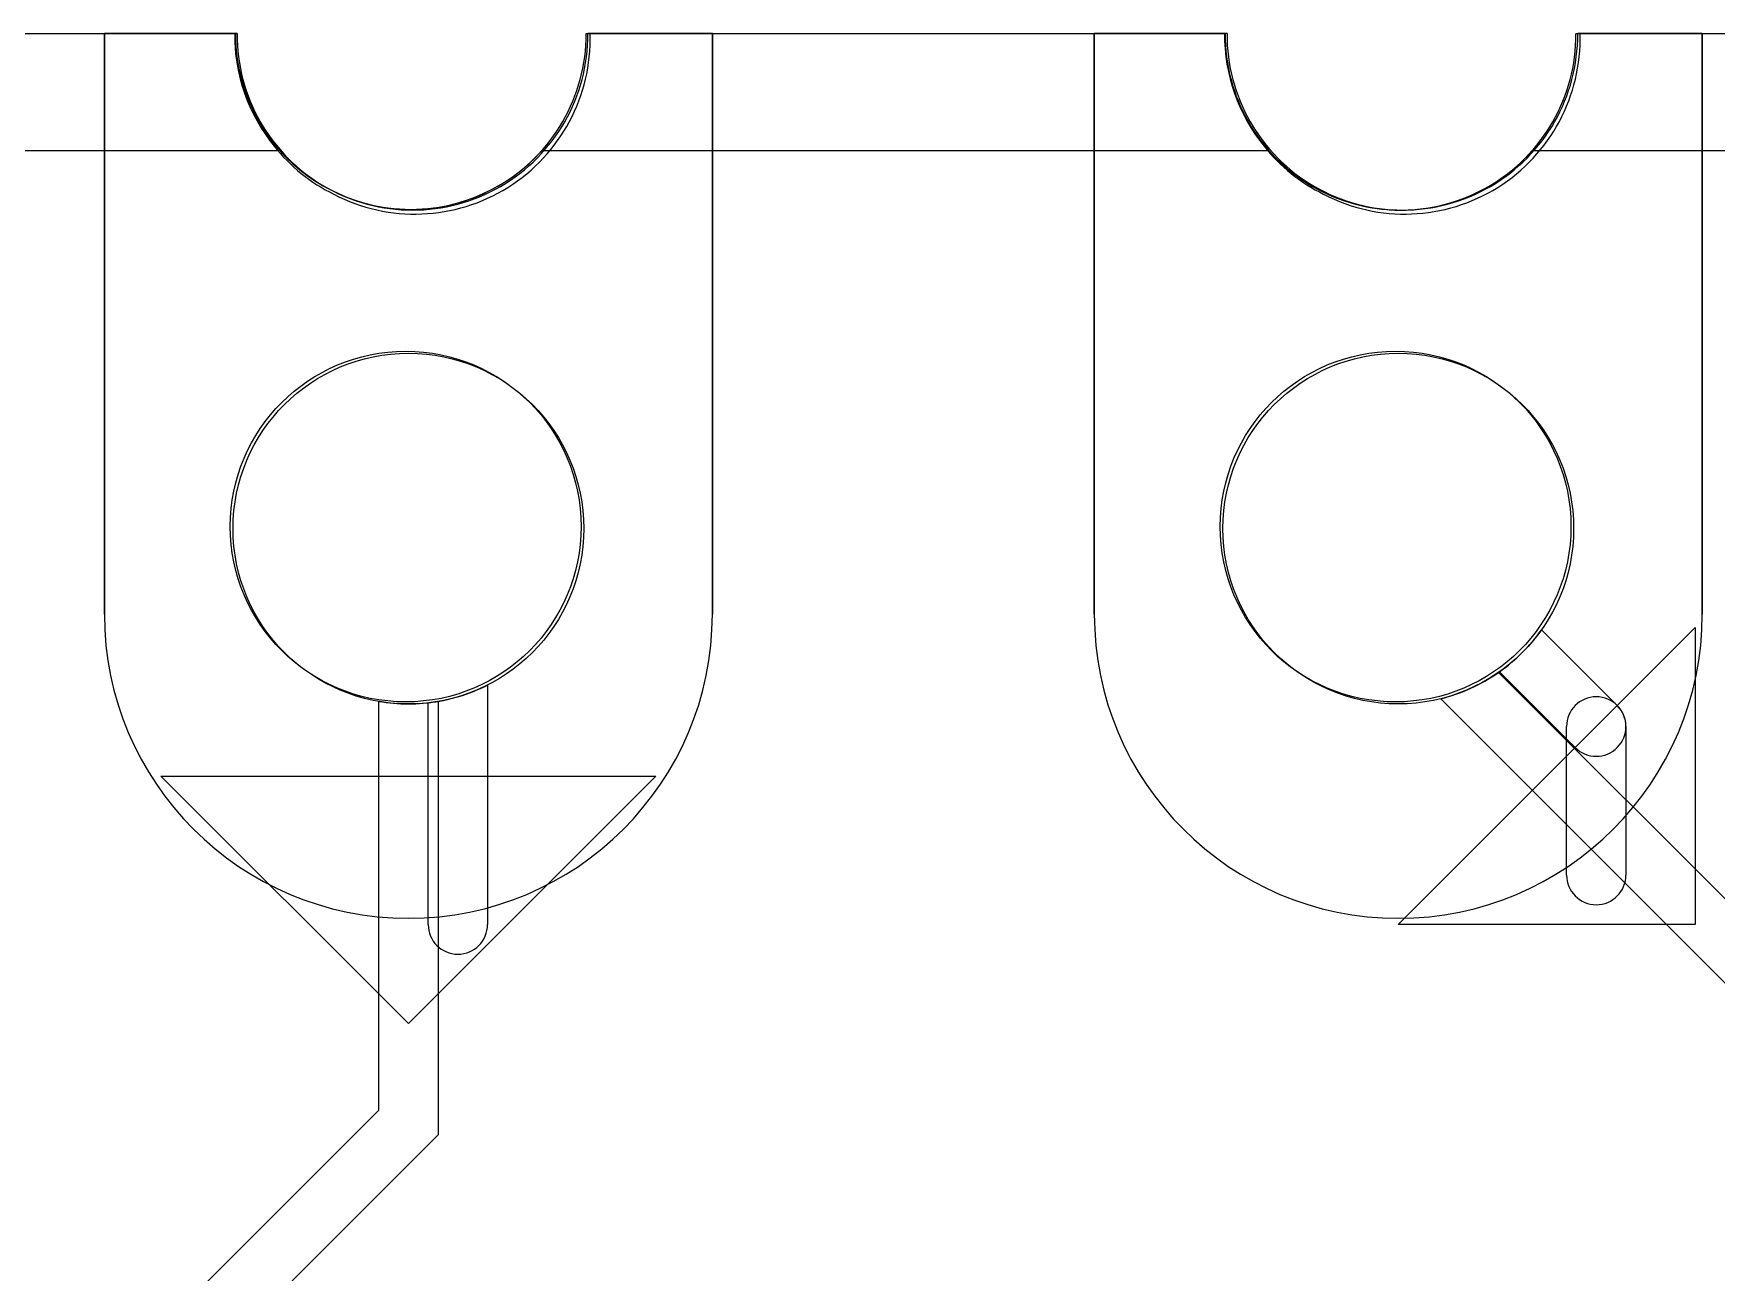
# Model space of a CAD drawing. Extents: x -14 to 27.9, y 0 to 17.8.
# Drawn here: x 6.658 to 10.976, y 14.601 to 17.78 of the extents above; entities that cross this region are included whole.
import ezdxf

# ---------------------------------------------------------------- set-up
doc = ezdxf.new("R2010")
doc.units = 0
doc.header["$MEASUREMENT"] = 0
doc.layers.add('Feature', color=7, linetype='CONTINUOUS')

msp = doc.modelspace()

# ---------------------------------------------------------------- linework, layer by layer
at = {"layer": 'Feature'}
for p, q in [((5.54113, 17.78), (7.17627, 17.78)), ((5.54113, 17.78, -1.96192), (7.17627, 17.78, -1.96192)), ((5.54113, 17.78), (7.17627, 17.78)), ((5.54113, 17.78, -1.96192), (7.17627, 17.78, -1.96192)), ((6.84, 17.78, 0.000305), (6.84, 16.29, 0.000305)), ((7.18056, 17.78, 0.000305), (6.84, 17.78, 0.000305)), ((6.84, 17.78, 0.000305), (6.84, 16.29, 0.000305)), ((6.84, 17.78, 0.001305), (6.84, 16.29, 0.001305)), ((6.84, 17.78, 0.000305), (6.84, 17.78, 0.001305)), ((7.18056, 17.78, 0.000305), (6.84, 17.78, 0.000305)), ((6.84, 17.78, 0.000305), (6.84, 17.78, 0.001305)), ((7.18056, 17.78, 0.001305), (6.84, 17.78, 0.001305)), ((6.84, 17.78, 0.000305), (6.84, 16.29, 0.000305)), ((7.18056, 17.78, 0.000305), (6.84, 17.78, 0.000305)), ((7.18056, 17.78, 0.001305), (6.84, 17.78, 0.001305)), ((6.84, 17.78, 0.001305), (6.84, 16.29, 0.001305)), ((7.1742, 17.78, -1.96222), (6.84, 17.78, -1.96222)), ((6.84, 17.78, -1.96322), (7.1742, 17.78, -1.96322)), ((6.84, 17.78, -1.96222), (6.84, 17.78, -1.96322)), ((6.84, 17.78, -1.96222), (6.84, 16.29, -1.96222)), ((6.84, 17.78, -1.96222), (6.84, 17.78, -1.96322)), ((6.84, 16.29, -1.96322), (6.84, 17.78, -1.96322)), ((6.84, 16.29, -1.96322), (6.84, 17.78, -1.96322)), ((6.84, 17.78, -1.96322), (7.1742, 17.78, -1.96322)), ((7.1742, 17.78, -1.96222), (6.84, 17.78, -1.96222)), ((6.84, 17.78, -1.96222), (6.84, 16.29, -1.96222)), ((7.1742, 17.78, -1.96222), (7.1742, 17.78, -1.96322)), ((7.1742, 17.78, -1.96222), (7.1742, 17.78, -1.96322)), ((7.17627, 17.78), (7.17627, 17.78, -1.96192)), ((7.17627, 17.78), (7.17627, 17.78, -1.96192)), ((7.18056, 17.78, 0.000305), (7.18056, 17.78, 0.001305)), ((7.18056, 17.78, 0.000305), (7.18056, 17.78, 0.001305)), ((8.07626, 17.78), (9.71588, 17.78)), ((8.07626, 17.78, -1.96192), (9.71588, 17.78, -1.96192)), ((8.07626, 17.78, -1.96192), (8.07626, 17.78)), ((8.07626, 17.78), (9.71588, 17.78)), ((8.07626, 17.78, -1.96192), (8.07626, 17.78)), ((8.07626, 17.78, -1.96192), (9.71588, 17.78, -1.96192)), ((8.4, 17.78, 0.000305), (8.08054, 17.78, 0.000305)), ((8.4, 17.78, 0.000305), (8.08054, 17.78, 0.000305)), ((8.08054, 17.78, 0.000305), (8.08054, 17.78, 0.001305)), ((8.4, 17.78, 0.001305), (8.08054, 17.78, 0.001305)), ((8.08054, 17.78, 0.000305), (8.08054, 17.78, 0.001305)), ((8.4, 17.78, 0.000305), (8.08054, 17.78, 0.000305)), ((8.4, 17.78, 0.001305), (8.08054, 17.78, 0.001305)), ((8.4, 17.78, -1.96222), (8.08645, 17.78, -1.96222)), ((8.08645, 17.78, -1.96322), (8.4, 17.78, -1.96322)), ((8.08645, 17.78, -1.96222), (8.08645, 17.78, -1.96322)), ((8.08645, 17.78, -1.96222), (8.08645, 17.78, -1.96322)), ((8.08645, 17.78, -1.96322), (8.4, 17.78, -1.96322)), ((8.4, 17.78, -1.96222), (8.08645, 17.78, -1.96222)), ((8.4, 16.29, 0.000305), (8.4, 17.78, 0.000305)), ((8.4, 17.78, 0.000305), (8.4, 17.78, 0.001305)), ((8.4, 16.29, 0.000305), (8.4, 17.78, 0.000305)), ((8.4, 17.78, 0.000305), (8.4, 17.78, 0.001305)), ((8.4, 16.29, 0.001305), (8.4, 17.78, 0.001305)), ((8.4, 16.29, 0.000305), (8.4, 17.78, 0.000305)), ((8.4, 16.29, 0.001305), (8.4, 17.78, 0.001305)), ((8.4, 16.29, -1.96222), (8.4, 17.78, -1.96222)), ((8.4, 17.78, -1.96322), (8.4, 16.29, -1.96322)), ((8.4, 17.78, -1.96222), (8.4, 17.78, -1.96322)), ((8.4, 17.78, -1.96222), (8.4, 17.78, -1.96322)), ((8.4, 17.78, -1.96322), (8.4, 16.29, -1.96322)), ((8.4, 16.29, -1.96222), (8.4, 17.78, -1.96222)), ((9.38, 17.78, 0.000305), (9.38, 16.29, 0.000305)), ((9.72056, 17.78, 0.000305), (9.38, 17.78, 0.000305)), ((9.38, 17.78, 0.000305), (9.38, 16.29, 0.000305)), ((9.38, 17.78, 0.001305), (9.38, 16.29, 0.001305)), ((9.38, 17.78, 0.000305), (9.38, 17.78, 0.001305)), ((9.72056, 17.78, 0.000305), (9.38, 17.78, 0.000305)), ((9.38, 17.78, 0.000305), (9.38, 17.78, 0.001305)), ((9.72056, 17.78, 0.001305), (9.38, 17.78, 0.001305)), ((9.38, 17.78, 0.000305), (9.38, 16.29, 0.000305)), ((9.72056, 17.78, 0.000305), (9.38, 17.78, 0.000305)), ((9.72056, 17.78, 0.001305), (9.38, 17.78, 0.001305)), ((9.38, 17.78, 0.001305), (9.38, 16.29, 0.001305)), ((9.7142, 17.78, -1.96222), (9.38, 17.78, -1.96222)), ((9.38, 17.78, -1.96322), (9.7142, 17.78, -1.96322)), ((9.38, 17.78, -1.96222), (9.38, 17.78, -1.96322)), ((9.38, 17.78, -1.96222), (9.38, 16.29, -1.96222)), ((9.38, 17.78, -1.96222), (9.38, 17.78, -1.96322)), ((9.38, 16.29, -1.96322), (9.38, 17.78, -1.96322)), ((9.38, 16.29, -1.96322), (9.38, 17.78, -1.96322)), ((9.38, 17.78, -1.96322), (9.7142, 17.78, -1.96322)), ((9.7142, 17.78, -1.96222), (9.38, 17.78, -1.96222)), ((9.38, 17.78, -1.96222), (9.38, 16.29, -1.96222)), ((9.7142, 17.78, -1.96222), (9.7142, 17.78, -1.96322)), ((9.7142, 17.78, -1.96222), (9.7142, 17.78, -1.96322)), ((9.71588, 17.78), (9.71588, 17.78, -1.96192)), ((9.71588, 17.78), (9.71588, 17.78, -1.96192)), ((9.72056, 17.78, 0.000305), (9.72056, 17.78, 0.001305)), ((9.72056, 17.78, 0.000305), (9.72056, 17.78, 0.001305)), ((10.6159, 17.78), (12.2614, 17.78)), ((10.6159, 17.78, -1.96192), (12.2614, 17.78, -1.96192)), ((10.6159, 17.78, -1.96192), (10.6159, 17.78)), ((10.6159, 17.78), (12.2614, 17.78)), ((10.6159, 17.78, -1.96192), (10.6159, 17.78)), ((10.6159, 17.78, -1.96192), (12.2614, 17.78, -1.96192)), ((10.94, 17.78, 0.000305), (10.6205, 17.78, 0.000305)), ((10.94, 17.78, 0.000305), (10.6205, 17.78, 0.000305)), ((10.6205, 17.78, 0.000305), (10.6205, 17.78, 0.001305)), ((10.94, 17.78, 0.001305), (10.6205, 17.78, 0.001305)), ((10.6205, 17.78, 0.000305), (10.6205, 17.78, 0.001305)), ((10.94, 17.78, 0.000305), (10.6205, 17.78, 0.000305)), ((10.94, 17.78, 0.001305), (10.6205, 17.78, 0.001305)), ((10.94, 17.78, -1.96222), (10.6264, 17.78, -1.96222)), ((10.6264, 17.78, -1.96322), (10.94, 17.78, -1.96322)), ((10.6264, 17.78, -1.96222), (10.6264, 17.78, -1.96322)), ((10.6264, 17.78, -1.96222), (10.6264, 17.78, -1.96322)), ((10.6264, 17.78, -1.96322), (10.94, 17.78, -1.96322)), ((10.94, 17.78, -1.96222), (10.6264, 17.78, -1.96222)), ((10.94, 16.29, 0.000305), (10.94, 17.78, 0.000305)), ((10.94, 17.78, 0.000305), (10.94, 17.78, 0.001305)), ((10.94, 16.29, 0.000305), (10.94, 17.78, 0.000305)), ((10.94, 17.78, 0.000305), (10.94, 17.78, 0.001305)), ((10.94, 16.29, 0.001305), (10.94, 17.78, 0.001305)), ((10.94, 16.29, 0.000305), (10.94, 17.78, 0.000305)), ((10.94, 16.29, 0.001305), (10.94, 17.78, 0.001305)), ((10.94, 16.29, -1.96222), (10.94, 17.78, -1.96222)), ((10.94, 17.78, -1.96322), (10.94, 16.29, -1.96322)), ((10.94, 17.78, -1.96222), (10.94, 17.78, -1.96322)), ((10.94, 17.78, -1.96222), (10.94, 17.78, -1.96322)), ((10.94, 17.78, -1.96322), (10.94, 16.29, -1.96322)), ((10.94, 16.29, -1.96222), (10.94, 17.78, -1.96222)), ((7.27557, 17.4916, -1.96222), (7.27557, 17.4916, -1.96322)), ((7.27557, 17.4916, -1.96222), (7.27557, 17.4916, -1.96322)), ((9.81557, 17.4916, -1.96222), (9.81557, 17.4916, -1.96322)), ((9.81557, 17.4916, -1.96222), (9.81557, 17.4916, -1.96322)), ((5.42408, 17.48, 0.000305), (7.29011, 17.48, 0.000305)), ((5.42408, 17.48, -1.96222), (7.29011, 17.48, -1.96222)), ((7.96242, 17.48, 0.000305), (9.82799, 17.48, 0.000305)), ((7.96242, 17.48, -1.96222), (9.82799, 17.48, -1.96222)), ((10.5038, 17.48, 0.000305), (12.3813, 17.48, 0.000305)), ((10.5038, 17.48, -1.96222), (12.3813, 17.48, -1.96222)), ((7.42853, 17.368, -1.96222), (7.42853, 17.368, -1.96322)), ((7.42853, 17.368, -1.96222), (7.42853, 17.368, -1.96322)), ((9.96853, 17.368, -1.96222), (9.96853, 17.368, -1.96322)), ((9.96853, 17.368, -1.96222), (9.96853, 17.368, -1.96322)), ((7.613, 16.9652, 0.001305), (7.613, 16.9652, 0.000305)), ((7.613, 16.9652, 0.001305), (7.613, 16.9652, 0.000305)), ((10.153, 16.9652, 0.001305), (10.153, 16.9652, 0.000305)), ((10.153, 16.9652, 0.001305), (10.153, 16.9652, 0.000305)), ((8.07, 16.51, -1.96192), (8.07, 16.51)), ((8.07, 16.51, -1.96192), (8.07, 16.51)), ((8.07, 16.51, -1.96322), (8.07, 16.51, -1.96222)), ((8.07, 16.51, -1.96322), (8.07, 16.51, -1.96222)), ((10.61, 16.51, -1.96192), (10.61, 16.51)), ((10.61, 16.51, -1.96192), (10.61, 16.51)), ((10.61, 16.51, -1.96322), (10.61, 16.51, -1.96222)), ((10.61, 16.51, -1.96322), (10.61, 16.51, -1.96222)), ((6.84, 16.29, 0.000305), (6.84, 16.29, 0.001305)), ((6.84, 16.29, 0.000305), (6.84, 16.29, 0.001305)), ((6.84, 16.29, -1.96222), (6.84, 16.29, -1.96322)), ((6.84, 16.29, -1.96222), (6.84, 16.29, -1.96322)), ((8.4, 16.29, 0.000305), (8.4, 16.29, 0.001305)), ((8.4, 16.29, 0.000305), (8.4, 16.29, 0.001305)), ((8.4, 16.29, -1.96222), (8.4, 16.29, -1.96322)), ((8.4, 16.29, -1.96222), (8.4, 16.29, -1.96322)), ((9.38, 16.29, 0.000305), (9.38, 16.29, 0.001305)), ((9.38, 16.29, 0.000305), (9.38, 16.29, 0.001305)), ((9.38, 16.29, -1.96222), (9.38, 16.29, -1.96322)), ((9.38, 16.29, -1.96222), (9.38, 16.29, -1.96322)), ((10.94, 16.29, 0.000305), (10.94, 16.29, 0.001305)), ((10.94, 16.29, 0.000305), (10.94, 16.29, 0.001305)), ((10.94, 16.29, -1.96222), (10.94, 16.29, -1.96322)), ((10.94, 16.29, -1.96222), (10.94, 16.29, -1.96322)), ((10.16, 15.494, -1.96222), (10.922, 16.256, -1.96222)), ((10.5275, 16.2503, -1.96222), (10.7219, 16.0559, -1.96222)), ((10.922, 16.256, -1.96222), (10.922, 15.494, -1.96222)), ((7.8232, 16.1085, -1.96222), (7.8232, 15.494, -1.96222)), ((10.4171, 16.1407, -1.96222), (11.2416, 15.3162, -1.96222)), ((10.6141, 15.9481, -1.96222), (10.4197, 16.1425, -1.96222)), ((7.5438, 15.0176, -1.96222), (7.5438, 16.0665, -1.96222)), ((7.6708, 15.494, -1.96222), (7.6708, 16.0629, -1.96222)), ((7.6962, 16.0665, -1.96222), (7.6962, 14.9544, -1.96222)), ((11.1784, 15.1638, -1.96222), (10.2688, 16.0734, -1.96222)), ((10.5918, 15.621, -1.96222), (10.5918, 16.002, -1.96222)), ((10.7442, 16.002, -1.96222), (10.7442, 15.621, -1.96222)), ((6.985, 15.875, -1.96222), (8.255, 15.875, -1.96222)), ((7.62, 15.24, -1.96222), (6.985, 15.875, -1.96222)), ((8.255, 15.875, -1.96222), (7.62, 15.24, -1.96222)), ((10.922, 15.494, -1.96222), (10.16, 15.494, -1.96222)), ((5.0673, 12.5411, -1.96222), (7.5438, 15.0176, -1.96222)), ((7.6962, 14.9544, -1.96222), (5.2197, 12.4779, -1.96222))]:
    msp.add_line(p, q, dxfattribs=at)
for centre in [(7.613, 16.5152), (7.613, 16.5152), (7.613, 16.5152), (7.613, 16.5152), (7.613, 16.5152), (7.62, 16.51), (7.62, 16.51), (7.62, 16.51), (7.62, 16.51), (7.62, 16.51), (7.62, 16.51), (7.62, 16.51), (7.62, 16.51), (7.62, 16.51), (7.62, 16.51), (10.153, 16.5152), (10.153, 16.5152), (10.153, 16.5152), (10.153, 16.5152), (10.153, 16.5152), (10.16, 16.51), (10.16, 16.51), (10.16, 16.51), (10.16, 16.51), (10.16, 16.51), (10.16, 16.51), (10.16, 16.51), (10.16, 16.51), (10.16, 16.51), (10.16, 16.51)]:
    msp.add_circle(centre, 0.45, dxfattribs=at)
for centre, radius, start, end in [((7.62419, 17.7761, -1.96322), 0.45, 179.504, -140.779), ((7.62419, 17.7761, -1.96222), 0.45, 179.504, -140.779), ((7.62419, 17.7761, -1.96322), 0.45, 179.504, -140.779), ((7.62419, 17.7761, -1.96222), 0.45, 179.504, -140.779), ((7.62626, 17.7792), 0.45, 179.894, 0.105761), ((7.62626, 17.7792), 0.45, 179.894, 0.105761), ((7.62626, 17.7792, -1.96192), 0.45, 179.894, 0.105761), ((7.62626, 17.7792, -1.96192), 0.45, 179.894, 0.105761), ((7.63055, 17.7773, 0.000305), 0.45, 179.654, 0.345769), ((7.63055, 17.7773, 0.001305), 0.45, 179.654, 0.345769), ((7.63055, 17.7773, 0.000305), 0.45, 179.654, 0.345769), ((7.63055, 17.7773, 0.000305), 0.45, 179.654, 0.345769), ((7.63055, 17.7773, 0.001305), 0.45, 179.654, 0.345769), ((7.63663, 17.767, -1.96322), 0.45, -117.545, 1.65839), ((7.63663, 17.767, -1.96222), 0.45, -117.545, 1.65839), ((7.63663, 17.767, -1.96322), 0.45, -117.545, 1.65839), ((7.63663, 17.767, -1.96222), 0.45, -117.545, 1.65839), ((10.1642, 17.7761, -1.96322), 0.45, 179.504, -140.779), ((10.1642, 17.7761, -1.96222), 0.45, 179.504, -140.779), ((10.1642, 17.7761, -1.96322), 0.45, 179.504, -140.779), ((10.1642, 17.7761, -1.96222), 0.45, 179.504, -140.779), ((10.1659, 17.7772), 0.45, 179.645, 0.354921), ((10.1659, 17.7772), 0.45, 179.645, 0.354921), ((10.1659, 17.7772, -1.96192), 0.45, 179.645, 0.354921), ((10.1659, 17.7772, -1.96192), 0.45, 179.645, 0.354921), ((10.1705, 17.7773, 0.000305), 0.45, 179.654, 0.345769), ((10.1705, 17.7773, 0.001305), 0.45, 179.654, 0.345769), ((10.1705, 17.7773, 0.000305), 0.45, 179.654, 0.345769), ((10.1705, 17.7773, 0.000305), 0.45, 179.654, 0.345769), ((10.1705, 17.7773, 0.001305), 0.45, 179.654, 0.345769), ((10.1766, 17.767, -1.96322), 0.45, -117.545, 1.65839), ((10.1766, 17.767, -1.96222), 0.45, -117.545, 1.65839), ((10.1766, 17.767, -1.96322), 0.45, -117.545, 1.65839), ((10.1766, 17.767, -1.96222), 0.45, -117.545, 1.65839), ((7.62801, 17.7714, -1.96322), 0.45, -141.555, -116.314), ((7.62801, 17.7714, -1.96222), 0.45, -141.555, -116.314), ((7.62801, 17.7714, -1.96322), 0.45, -141.555, -116.314), ((7.62801, 17.7714, -1.96222), 0.45, -141.555, -116.314), ((10.168, 17.7714, -1.96322), 0.45, -141.555, -116.314), ((10.168, 17.7714, -1.96222), 0.45, -141.555, -116.314), ((10.168, 17.7714, -1.96322), 0.45, -141.555, -116.314), ((10.168, 17.7714, -1.96222), 0.45, -141.555, -116.314), ((7.62626, 17.7792, 0.000305), 0.45, -138.331, -41.6686), ((7.62626, 17.7792, -1.96222), 0.45, -138.331, -41.6686), ((10.1659, 17.7772, 0.000305), 0.45, -138.664, -41.3359), ((10.1659, 17.7772, -1.96222), 0.45, -138.664, -41.3359), ((7.62, 16.29, 0.000305), 0.78, 180, 0), ((7.62, 16.29, 0.000305), 0.78, 180, 0), ((7.62, 16.29, 0.001305), 0.78, 180, 0), ((7.62, 16.29, 0.000305), 0.78, 180, 0), ((7.62, 16.29, 0.001305), 0.78, 180, 0), ((7.62, 16.29, -1.96222), 0.78, 180, 0), ((7.62, 16.29, -1.96322), 0.78, 180, 0), ((7.62, 16.29, -1.96322), 0.78, 180, 0), ((7.62, 16.29, -1.96222), 0.78, 180, 0), ((10.16, 16.29, 0.000305), 0.78, 180, 0), ((10.16, 16.29, 0.000305), 0.78, 180, 0), ((10.16, 16.29, 0.001305), 0.78, 180, 0), ((10.16, 16.29, 0.000305), 0.78, 180, 0), ((10.16, 16.29, 0.001305), 0.78, 180, 0), ((10.16, 16.29, -1.96222), 0.78, 180, 0), ((10.16, 16.29, -1.96322), 0.78, 180, 0), ((10.16, 16.29, -1.96322), 0.78, 180, 0), ((10.16, 16.29, -1.96222), 0.78, 180, 0), ((10.16, 16.51, -1.96222), 0.45, -54.7524, -35.2476), ((7.62, 16.51, -1.96222), 0.45, -83.5181, -63.1565), ((10.16, 16.51, -1.96222), 0.45, -76.0033, -55.1546), ((7.62, 16.51, -1.96222), 0.45, -99.7491, -80.2509), ((10.668, 16.002, -1.96222), 0.0762, 0, 180), ((10.668, 16.002, -1.96222), 0.076226, -135, 45), ((10.668, 15.621, -1.96222), 0.0762, 180, 0), ((7.747, 15.494, -1.96222), 0.0762, 180, 0)]:
    msp.add_arc(centre, radius, start, end, dxfattribs=at)

doc.saveas('drawing.dxf')
